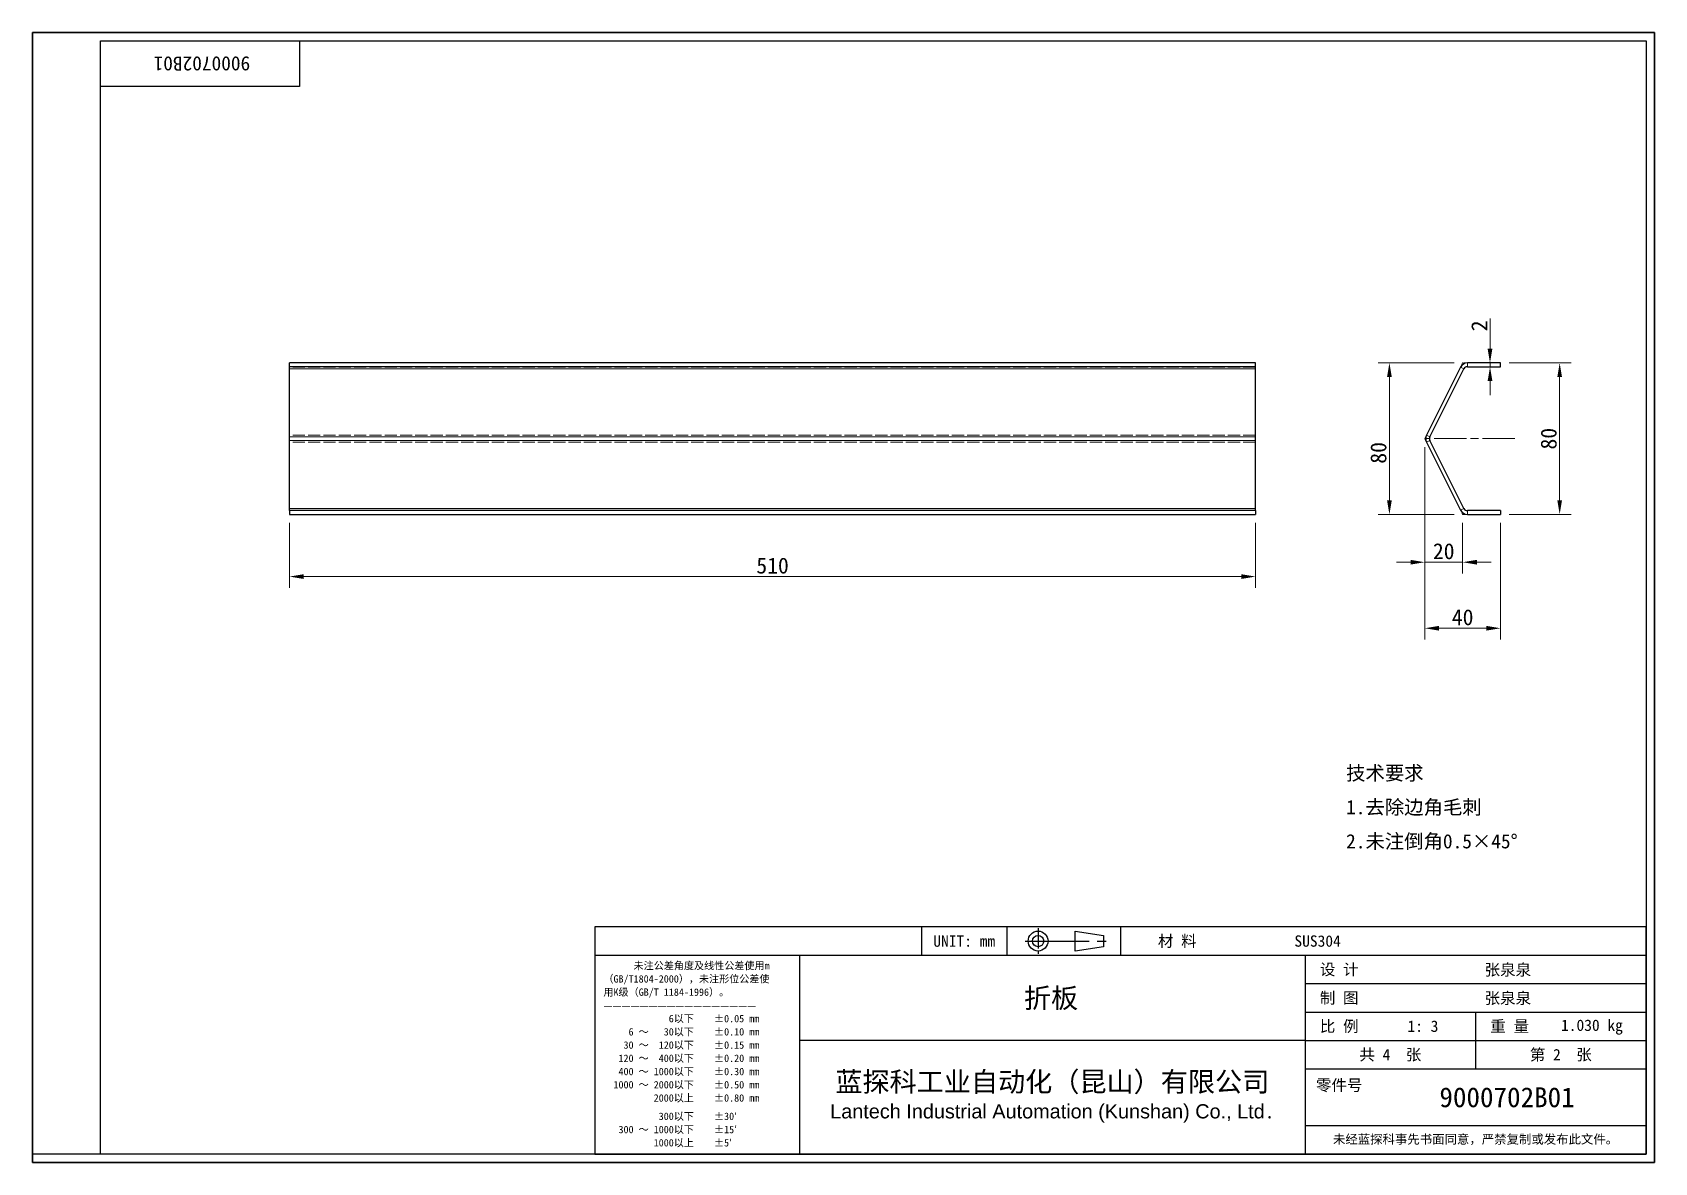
# Model space of a CAD drawing. Header units: millimetres. Extents: x 18 to 875, y 16 to 614.
import ezdxf
from ezdxf.enums import TextEntityAlignment as Align

# ---------------------------------------------------------------- set-up
doc = ezdxf.new("R2010")
doc.units = ezdxf.units.MM
doc.header["$LTSCALE"] = 3
doc.linetypes.add('CHAIN', pattern=[0.3543, 0.2362, -0.0295, 0.0591, -0.0295])
doc.linetypes.add('DASHED', pattern=[0.2067, 0.1654, -0.0413])
for name, color, linetype, lineweight in [('1', 7, 'Continuous', 18), ('可见 (ISO)', 7, 'Continuous', 25), ('可见窄的 (ISO)', 7, 'Continuous', 18), ('图框 (ISO)', 7, 'Continuous', 35), ('标题 (ISO)', 7, 'Continuous', 25), ('草图几何图元 (ISO)', 7, 'Continuous', 18)]:
    doc.layers.add(name, color=color, linetype=linetype, lineweight=lineweight)
for name, color, linetype, lineweight, true_color in [('中心线 (ISO)', 1, 'CHAIN', 18, 0xff0000), ('尺寸 (ISO)', 7, 'Continuous', 18, 0x008000), ('符号 (ISO)', 7, 'Continuous', 18, 0x008000), ('隐藏窄的 (ISO)', 5, 'DASHED', 18, 0x0000ff)]:
    doc.layers.add(name, color=color, linetype=linetype, lineweight=lineweight, true_color=true_color)
doc.styles.add('文本样式164', font='SimSun.ttf')
doc.styles.add('文本样式165', font='SimSun.ttf')
doc.styles.add('文本样式74', font='SimSun.ttf')
doc.styles.add('最新国标', font='simfang.ttf')
doc.styles.add('注释文本 (ISO)', font='simfang.ttf')
doc.dimstyles.new('默认 (GB)', dxfattribs={"dimscale": 3, "dimtxt": 2.8, "dimasz": 2.5, "dimexe": 2, "dimexo": 1.5, "dimgap": 0.5, "dimtad": 1, "dimtoh": 1, "dimdsep": 46, "dimtxsty": '最新国标', "dimcen": 0.09, "dimdle": 10, "dimclrd": 256, "dimclre": 256, "dimclrt": 256, "dimaunit": 1, "dimadec": 3, "dimazin": 2, "dimtfac": 0.535714, "dimtmove": 0, "dimatfit": 3, "dimfxl": 0, "dimtolj": 1, "dimtzin": 0, "dimlwd": -1, "dimlwe": -1, "dimarcsym": 0})

# ---------------------------------------------------------------- blocks, each defined once
blk = doc.blocks.new('图框 最新国标')
at = {"layer": '图框 (ISO)'}
for p, q in [((6, 7), (6, 204.5)), ((6, 204.5), (291.5, 204.5)), ((291.5, 204.5), (291.5, 5.5)), ((6, 7), (6, 5.5)), ((6, 7), (6, 5.5)), ((291.5, 5.5), (6, 5.5))]:
    blk.add_line(p, q, dxfattribs=at)
at = {"layer": '图框 (ISO)', "color": 7, "linetype": 'Continuous', "lineweight": 25}
for p, q in [((18, 203), (290, 203)), ((18, 7), (18, 203)), ((18, 203), (290, 203)), ((53, 203), (53, 195)), ((290, 203), (290, 7)), ((290, 203), (290, 7)), ((53, 195), (18, 195)), ((290, 7), (6, 7)), ((290, 7), (18, 7))]:
    blk.add_line(p, q, dxfattribs=at)
at = {"layer": '图框 (ISO)', "style": '文本样式74'}
blk.add_attdef('零件代号_001', (44.33, 200.25), '', height=2.5, rotation=180, dxfattribs=at)
blk = doc.blocks.new('标题栏 最新国标')
at = {"layer": '标题 (ISO)'}
for p, q in [((381.98, -183.84), (196.98, -183.84)), ((196.98, -183.84), (196.98, -223.84)), ((254.48, -183.84), (254.48, -188.84)), ((269.48, -183.84), (269.48, -188.84)), ((281.48, -188.09), (281.48, -184.59)), ((281.48, -184.59), (286.48, -185.34)), ((286.48, -185.34), (286.48, -187.34)), ((289.48, -183.84), (289.48, -188.84)), ((381.98, -223.84), (381.98, -183.84)), ((383.48, -183.84), (383.48, -225.34)), ((286.48, -187.34), (281.48, -188.09)), ((196.98, -188.84), (381.98, -188.84)), ((232.98, -188.84), (232.98, -223.84)), ((321.98, -188.84), (321.98, -223.84)), ((321.98, -193.84), (381.98, -193.84)), ((321.98, -198.84), (381.98, -198.84)), ((351.98, -198.84), (351.98, -208.84)), ((321.98, -203.84), (232.98, -203.84)), ((321.98, -203.84), (381.98, -203.84)), ((321.98, -208.84), (381.98, -208.84)), ((321.98, -218.84), (381.98, -218.84)), ((196.98, -223.84), (381.98, -223.84)), ((383.48, -225.34), (196.98, -225.34))]:
    blk.add_line(p, q, dxfattribs=at)
at = {"layer": '标题 (ISO)', "linetype": 'CHAIN', "ltscale": 5.000333}
blk.add_line((274.98, -184.09), (274.98, -188.59), dxfattribs=at)
at = {"layer": '标题 (ISO)', "linetype": 'CHAIN', "ltscale": 15.834605}
blk.add_line((272.73, -186.34), (286.98, -186.34), dxfattribs=at)
at = {"layer": '标题 (ISO)'}
for radius in [1.75, 1]:
    blk.add_circle((274.98, -186.34), radius, dxfattribs=at)
at = {"layer": '1', "style": '文本样式164'}
for s, p in [('UNIT: mm', (261.98, -186.34)), ('材 料', (299.48, -186.34)), ('设 计', (327.98, -191.34)), ('制 图', (327.98, -196.34)), ('比 例', (327.98, -201.34)), ('重 量', (357.98, -201.34)), ('共 4  张', (336.98, -206.34)), ('第 2  张', (366.98, -206.34))]:
    blk.add_text(s, height=2, dxfattribs=at).set_placement(p, align=Align.MIDDLE_CENTER)
at = {"layer": '标题 (ISO)', "char_height": 2, "style": '注释文本 (ISO)'}
for s, insert, attachment_point, line_spacing_factor in [('{\\fSimSun|b0|i0|c134|p2;\\H0.65x;      未注公差角度及线性公差使用m\\P（GB/T1804-2000），未注形位公差使\\P用K级（GB/T 1184-1996）。\\P—————————————————\\P             6以下    ±0.05 mm\\P     6 ～   30以下    ±0.10 mm\\P    30 ～  120以下    ±0.15 mm\\P   120 ～  400以下    ±0.20 mm\\P   400 ～ 1000以下    ±0.30 mm\\P  1000 ～ 2000以下    ±0.50 mm\\P          2000以上    ±0.80 mm\\P\\H0.38462x;\\P\\H2.6x;           300以下    ±30′\\P   300 ～ 1000以下    ±15′\\P          1000以上    ±5′}', (198.48, -206.34), 4, 1.075116), ('{\\fMicrosoft YaHei|b0|i0|c134|p34;\\H1.75x;蓝探科工业自动化（昆山）有限公司\\P\\fArial|b0|i0|c0|p34;\\H0.71429x;Lantech Industrial Automation (Kunshan) Co., Ltd\\fFangSong|b0|i0|c134|p49;.\\H1.15195x; }', (277.48, -213.84), 5, 0.978695)]:
    blk.add_mtext(s, dxfattribs=dict(at, insert=insert, attachment_point=attachment_point, line_spacing_factor=line_spacing_factor))
at = {"layer": '标题 (ISO)', "attachment_point": 5, "style": '注释文本 (ISO)'}
for s, insert, char_height in [('\\fFangSong|b0|i0;零件号', (327.98, -211.84), 2), ('\\fSimSun|b0|i0;{\\H1.6000;未经蓝探科事先书面同意，严禁复制或发布此文件。}', (351.98, -221.34), 1.6)]:
    blk.add_mtext(s, dxfattribs=dict(at, insert=insert, char_height=char_height))
at = {"layer": '标题 (ISO)'}
for tag, p, height, style in [('材料_001', (320.09, -187.33), 2, '注释文本 (ISO)'), ('设计人_001', (353.58, -192.39), 2, '注释文本 (ISO)'), ('库存编号_001', (272.48, -198.12), 3.5, '文本样式165'), ('设计人_001', (353.58, -197.39), 2, '注释文本 (ISO)'), ('视图比例_001', (339.99, -202.33), 2, '注释文本 (ISO)'), ('质量\\P3;_001', (367.02, -202.16), 2, '注释文本 (ISO)'), ('零件代号_001', (345.62, -215.59), 3.5, '文本样式165')]:
    blk.add_attdef(tag, p, '', height=height, dxfattribs=dict(at, style=style))
blk = doc.blocks.new('*D5')
at = {"layer": 'Defpoints', "color": 0, "transparency": 16777216}
for p in [(153.79, 358.9), (663.79, 358.9), (153.79, 326.05)]:
    blk.add_point(p, dxfattribs=at)
at = {"layer": '尺寸 (ISO)', "color": 116, "true_color": 0x00803f, "transparency": 16777216}
for p, q in [((153.79, 354.4), (153.79, 320.05)), ((663.79, 354.4), (663.79, 320.05)), ((656.29, 326.05), (161.29, 326.05))]:
    blk.add_line(p, q, dxfattribs=at)
for points in [[(161.29, 327.3), (161.29, 324.8), (153.79, 326.05)], [(656.29, 327.3), (656.29, 324.8), (663.79, 326.05)]]:
    blk.add_solid(points, dxfattribs=at)
at = {"layer": '尺寸 (ISO)', "transparency": 16777216, "insert": (408.79, 331.8), "char_height": 8.4, "attachment_point": 5, "style": '最新国标'}
blk.add_mtext('\\A1;510', dxfattribs=at)
blk = doc.blocks.new('*D6')
at = {"layer": 'Defpoints', "color": 0, "transparency": 16777216}
for p in [(773.17, 438.9), (734.5, 358.9), (773.17, 358.9)]:
    blk.add_point(p, dxfattribs=at)
at = {"layer": '尺寸 (ISO)', "color": 116, "true_color": 0x00803f, "transparency": 16777216}
for p, q in [((768.67, 438.9), (728.5, 438.9)), ((734.5, 431.4), (734.5, 366.4)), ((768.67, 358.9), (728.5, 358.9))]:
    blk.add_line(p, q, dxfattribs=at)
for points in [[(733.25, 431.4), (735.75, 431.4), (734.5, 438.9)], [(733.25, 366.4), (735.75, 366.4), (734.5, 358.9)]]:
    blk.add_solid(points, dxfattribs=at)
at = {"layer": '尺寸 (ISO)', "transparency": 16777216, "insert": (728.75, 391.4), "char_height": 8.4, "attachment_point": 5, "rotation": 90, "style": '最新国标'}
blk.add_mtext('\\A1;80', dxfattribs=at)
blk = doc.blocks.new('*D7')
at = {"layer": 'Defpoints', "color": 0, "transparency": 16777216}
for p in [(793.17, 438.9), (793.17, 358.9), (824.39, 358.9)]:
    blk.add_point(p, dxfattribs=at)
at = {"layer": '尺寸 (ISO)', "color": 116, "true_color": 0x00803f, "transparency": 16777216}
for p, q in [((797.67, 438.9), (830.39, 438.9)), ((824.39, 431.4), (824.39, 366.4)), ((797.67, 358.9), (830.39, 358.9))]:
    blk.add_line(p, q, dxfattribs=at)
for points in [[(823.14, 431.4), (825.64, 431.4), (824.39, 438.9)], [(823.14, 366.4), (825.64, 366.4), (824.39, 358.9)]]:
    blk.add_solid(points, dxfattribs=at)
at = {"layer": '尺寸 (ISO)', "transparency": 16777216, "insert": (818.64, 398.9), "char_height": 8.4, "attachment_point": 5, "rotation": 90, "style": '最新国标'}
blk.add_mtext('\\A1;80', dxfattribs=at)
blk = doc.blocks.new('*D8')
at = {"layer": 'Defpoints', "color": 0, "transparency": 16777216}
for p in [(753.17, 398.9), (793.17, 358.9), (793.17, 298.75)]:
    blk.add_point(p, dxfattribs=at)
at = {"layer": '尺寸 (ISO)', "color": 116, "true_color": 0x00803f, "transparency": 16777216}
for p, q in [((753.17, 394.4), (753.17, 292.75)), ((793.17, 354.4), (793.17, 292.75)), ((760.67, 298.75), (785.67, 298.75))]:
    blk.add_line(p, q, dxfattribs=at)
for points in [[(760.67, 300), (760.67, 297.5), (753.17, 298.75)], [(785.67, 300), (785.67, 297.5), (793.17, 298.75)]]:
    blk.add_solid(points, dxfattribs=at)
at = {"layer": '尺寸 (ISO)', "transparency": 16777216, "insert": (773.17, 304.5), "char_height": 8.4, "attachment_point": 5, "style": '最新国标'}
blk.add_mtext('\\A1;40', dxfattribs=at)
blk = doc.blocks.new('*D9')
at = {"layer": 'Defpoints', "color": 0, "transparency": 16777216}
for p in [(753.17, 398.9), (773.17, 358.9), (753.17, 333.64)]:
    blk.add_point(p, dxfattribs=at)
at = {"layer": '尺寸 (ISO)', "color": 116, "true_color": 0x00803f, "transparency": 16777216}
for p, q in [((753.17, 394.4), (753.17, 327.64)), ((773.17, 354.4), (773.17, 327.64)), ((745.67, 333.64), (738.17, 333.64)), ((753.17, 333.64), (760.67, 333.64)), ((765.67, 333.64), (760.67, 333.64)), ((773.17, 333.64), (765.67, 333.64)), ((780.67, 333.64), (788.17, 333.64))]:
    blk.add_line(p, q, dxfattribs=at)
for points in [[(745.67, 334.89), (745.67, 332.39), (753.17, 333.64)], [(780.67, 334.89), (780.67, 332.39), (773.17, 333.64)]]:
    blk.add_solid(points, dxfattribs=at)
at = {"layer": '尺寸 (ISO)', "transparency": 16777216, "insert": (763.17, 339.39), "char_height": 8.4, "attachment_point": 5, "style": '最新国标'}
blk.add_mtext('\\A1;20', dxfattribs=at)
blk = doc.blocks.new('*D10')
at = {"layer": 'Defpoints', "color": 0, "transparency": 16777216}
for p in [(787.62, 438.9), (787.62, 436.9), (787.62, 436.9)]:
    blk.add_point(p, dxfattribs=at)
at = {"layer": '尺寸 (ISO)', "color": 116, "true_color": 0x00803f, "transparency": 16777216}
for p, q in [((787.62, 446.4), (787.62, 462.38)), ((787.62, 436.9), (787.62, 438.9)), ((787.62, 429.4), (787.62, 421.9))]:
    blk.add_line(p, q, dxfattribs=at)
for points in [[(786.37, 446.4), (788.87, 446.4), (787.62, 438.9)], [(786.37, 429.4), (788.87, 429.4), (787.62, 436.9)]]:
    blk.add_solid(points, dxfattribs=at)
at = {"layer": '尺寸 (ISO)', "transparency": 16777216, "insert": (781.92, 458.5), "char_height": 8.4, "attachment_point": 5, "rotation": 90, "style": '最新国标'}
blk.add_mtext('\\A1;2', dxfattribs=at)

msp = doc.modelspace()

# ---------------------------------------------------------------- linework, layer by layer
at = {"layer": '中心线 (ISO)', "ltscale": 23.990969}
msp.add_line((800.673, 398.905), (754.24, 398.905), dxfattribs=at)
at = {"layer": '可见 (ISO)'}
for p, q in [((663.792, 438.905), (153.792, 438.905)), ((153.792, 436.905), (153.792, 438.905)), ((663.792, 436.905), (153.792, 436.905)), ((153.792, 435.799), (153.792, 436.905)), ((663.792, 436.905), (663.792, 438.905)), ((663.792, 435.799), (663.792, 436.905)), ((793.173, 438.905), (775.646, 438.905)), ((775.646, 436.905), (793.173, 436.905)), ((793.173, 436.905), (793.173, 438.905)), ((153.792, 399.799), (153.792, 435.799)), ((663.792, 399.799), (663.792, 435.799)), ((772.068, 436.693), (754.068, 400.693)), ((755.857, 399.799), (773.857, 435.799)), ((153.792, 398.01), (153.792, 399.799)), ((153.792, 362.01), (153.792, 398.01)), ((663.792, 398.01), (663.792, 399.799)), ((663.792, 362.01), (663.792, 398.01)), ((754.068, 397.116), (772.068, 361.116)), ((773.857, 362.01), (755.857, 398.01)), ((153.792, 360.905), (153.792, 362.01)), ((153.792, 360.905), (153.792, 358.905)), ((663.792, 360.905), (153.792, 360.905)), ((663.792, 360.905), (663.792, 362.01)), ((663.792, 360.905), (663.792, 358.905)), ((793.173, 360.905), (775.646, 360.905)), ((793.173, 360.905), (793.173, 358.905)), ((153.792, 358.905), (663.792, 358.905)), ((775.646, 358.905), (793.173, 358.905))]:
    msp.add_line(p, q, dxfattribs=at)
for centre, radius, start, end in [((775.646, 434.905), 4, 90, 153.434949), ((775.646, 434.905), 2, 90, 153.434949), ((757.646, 398.905), 4, 153.434949, 206.565051), ((757.646, 398.905), 2, 153.434949, 206.565051), ((775.646, 362.905), 4, 206.565051, 270), ((775.646, 362.905), 2, 206.565051, 270)]:
    msp.add_arc(centre, radius, start, end, dxfattribs=at)
at = {"layer": '可见窄的 (ISO)'}
for p, q in [((775.646, 438.905), (775.646, 436.905)), ((153.792, 435.799), (663.792, 435.799)), ((772.068, 436.693), (773.857, 435.799)), ((153.792, 399.799), (663.792, 399.799)), ((153.792, 398.01), (663.792, 398.01)), ((754.068, 400.693), (755.857, 399.799)), ((754.068, 397.116), (755.857, 398.01)), ((153.792, 362.01), (663.792, 362.01)), ((772.068, 361.116), (773.857, 362.01)), ((775.646, 358.905), (775.646, 360.905))]:
    msp.add_line(p, q, dxfattribs=at)
at = {"layer": '草图几何图元 (ISO)', "linetype": 'DASHED', "ltscale": 1.569456}
for p, q in [((773.173, 438.905), (772.068, 436.693)), ((775.646, 438.905), (773.173, 438.905)), ((772.068, 361.116), (773.173, 358.905)), ((773.173, 358.905), (775.646, 358.905))]:
    msp.add_line(p, q, dxfattribs=at)
at = {"layer": '草图几何图元 (ISO)', "linetype": 'DASHED', "ltscale": 1.269698}
msp.add_line((754.068, 400.693), (753.173, 398.905), dxfattribs=at)
at = {"layer": '草图几何图元 (ISO)', "linetype": 'DASHED', "ltscale": 1.288572}
msp.add_line((753.173, 398.905), (754.081, 397.089), dxfattribs=at)
at = {"layer": '隐藏窄的 (ISO)', "ltscale": 13.05473}
for p, q in [((663.792, 436.693), (153.792, 436.693)), ((663.792, 400.693), (153.792, 400.693)), ((663.792, 397.116), (153.792, 397.116)), ((663.792, 361.116), (153.792, 361.116))]:
    msp.add_line(p, q, dxfattribs=at)

# ---------------------------------------------------------------- block references
at = {"xscale": 3, "yscale": 3, "zscale": 3}
msp.add_blockref('图框 最新国标', (0, 0), dxfattribs=at).add_auto_attribs({'零件代号_001': '9000702B01'})
ref = msp.add_blockref('标题栏 最新国标', (-275.948, 692.533), dxfattribs=dict(xscale=3, yscale=3, zscale=3))
ref.add_attrib('零件代号_001', '9000702B01', (760.898, 45.75), dxfattribs={"layer": '标题 (ISO)', "height": 10.5, "style": '文本样式165'})
ref.add_attrib('库存编号_001', '折板', (541.483, 98.162), dxfattribs={"layer": '标题 (ISO)', "height": 10.5, "style": '文本样式165'})
ref.add_attrib('质量\\P3;_001', '1.030 kg', (825.12, 86.049), dxfattribs={"layer": '标题 (ISO)', "height": 6, "style": '注释文本 (ISO)'})
ref.add_attrib('视图比例_001', '1: 3', (744.034, 85.551), dxfattribs={"layer": '标题 (ISO)', "height": 6, "style": '注释文本 (ISO)'})
ref.add_attrib('设计人_001', '张泉泉', (784.783, 115.363), dxfattribs={"layer": '标题 (ISO)', "height": 6, "style": '注释文本 (ISO)'})
ref.add_attrib('设计人_001', '张泉泉', (784.783, 100.363), dxfattribs={"layer": '标题 (ISO)', "height": 6, "style": '注释文本 (ISO)'})
ref.add_attrib('材料_001', 'SUS304', (684.334, 130.534), dxfattribs={"layer": '标题 (ISO)', "height": 6, "style": '注释文本 (ISO)'})

# ---------------------------------------------------------------- texts
at = {"layer": '符号 (ISO)', "insert": (711.638, 203.799), "char_height": 7.5, "width": 106.66667, "attachment_point": 4, "line_spacing_factor": 1.441304, "style": '注释文本 (ISO)'}
msp.add_mtext('\\fFangSong|b0|i0;{\\H7.5000;技术要求\\P}\\fFangSong|b0|i0;{\\H7.5000;1.去除边角毛刺\\P}\\fFangSong|b0|i0;{\\H7.5000;2.未注倒角0.5×45°\\P}', dxfattribs=at)

# ---------------------------------------------------------------- dimensions: what is measured, and where the dimension line sits
at = {"layer": '尺寸 (ISO)', "color": 116, "true_color": 0x00803f}
for base, p1, p2, angle, override, picture, middle in [((787.618, 436.905), (787.618, 438.905), (787.618, 436.905), 270, {"dimgap": 0.5, "dimtoh": 0, "dimdec": 2, "dimse1": 1, "dimse2": 1, "dimtol": 0, "dimlim": 0, "dimtp": 0, "dimtm": 0, "dimtdec": 2, "dimtofl": 1, "dimatfit": 1}, '*D10', (787.618, 458.501)), ((734.501, 358.905), (773.173, 438.905), (773.173, 358.905), 90, {"dimgap": 0.5, "dimtoh": 0, "dimdec": 2, "dimtol": 0, "dimlim": 0, "dimtp": 0, "dimtm": 0, "dimtdec": 2, "dimtofl": 0, "dimatfit": 1}, '*D6', (734.501, 391.405)), ((824.386, 358.905), (793.173, 438.905), (793.173, 358.905), 90, {"dimgap": 0.5, "dimtoh": 0, "dimdec": 2, "dimtol": 0, "dimlim": 0, "dimtp": 0, "dimtm": 0, "dimtdec": 2, "dimtofl": 0, "dimatfit": 1}, '*D7', (824.386, 398.905)), ((753.173, 333.644), (773.173, 358.905), (753.173, 398.905), 180, {"dimgap": 0.5, "dimtoh": 0, "dimdec": 2, "dimtol": 0, "dimlim": 0, "dimtp": 0, "dimtm": 0, "dimtdec": 2, "dimtofl": 0}, '*D9', (763.173, 333.644)), ((793.173, 298.748), (753.173, 398.905), (793.173, 358.905), 180, {"dimgap": 0.5, "dimtoh": 0, "dimdec": 2, "dimtol": 0, "dimlim": 0, "dimtp": 0, "dimtm": 0, "dimtdec": 2, "dimtofl": 0, "dimatfit": 1}, '*D8', (773.173, 298.748)), ((153.792, 326.053), (663.792, 358.905), (153.792, 358.905), 180, {"dimgap": 0.5, "dimtoh": 0, "dimdec": 2, "dimtol": 0, "dimlim": 0, "dimtp": 0, "dimtm": 0, "dimtdec": 2, "dimtofl": 0, "dimatfit": 1}, '*D5', (408.792, 326.053))]:
    dim = msp.add_linear_dim(base=base, p1=p1, p2=p2, angle=angle, dimstyle='默认 (GB)', override=override, dxfattribs=at)
    dim.commit()
    dim.dimension.update_dxf_attribs({"geometry": picture, "text_midpoint": middle, "dimtype": 160})

doc.saveas('drawing.dxf')
